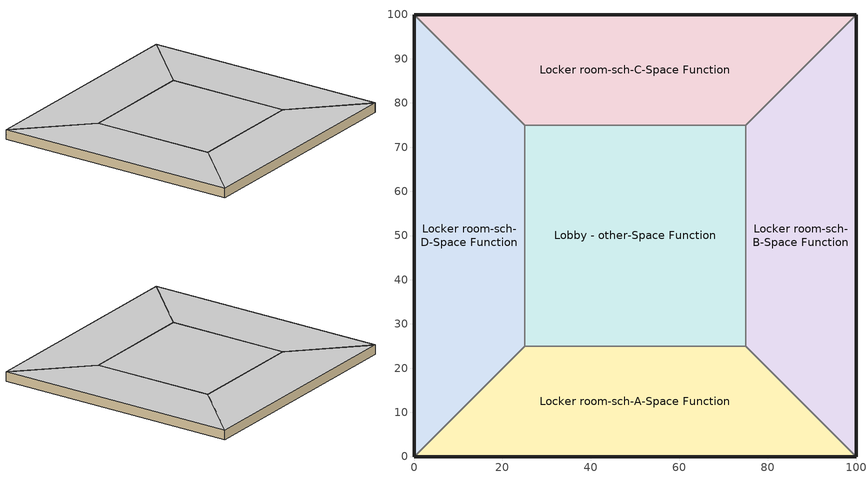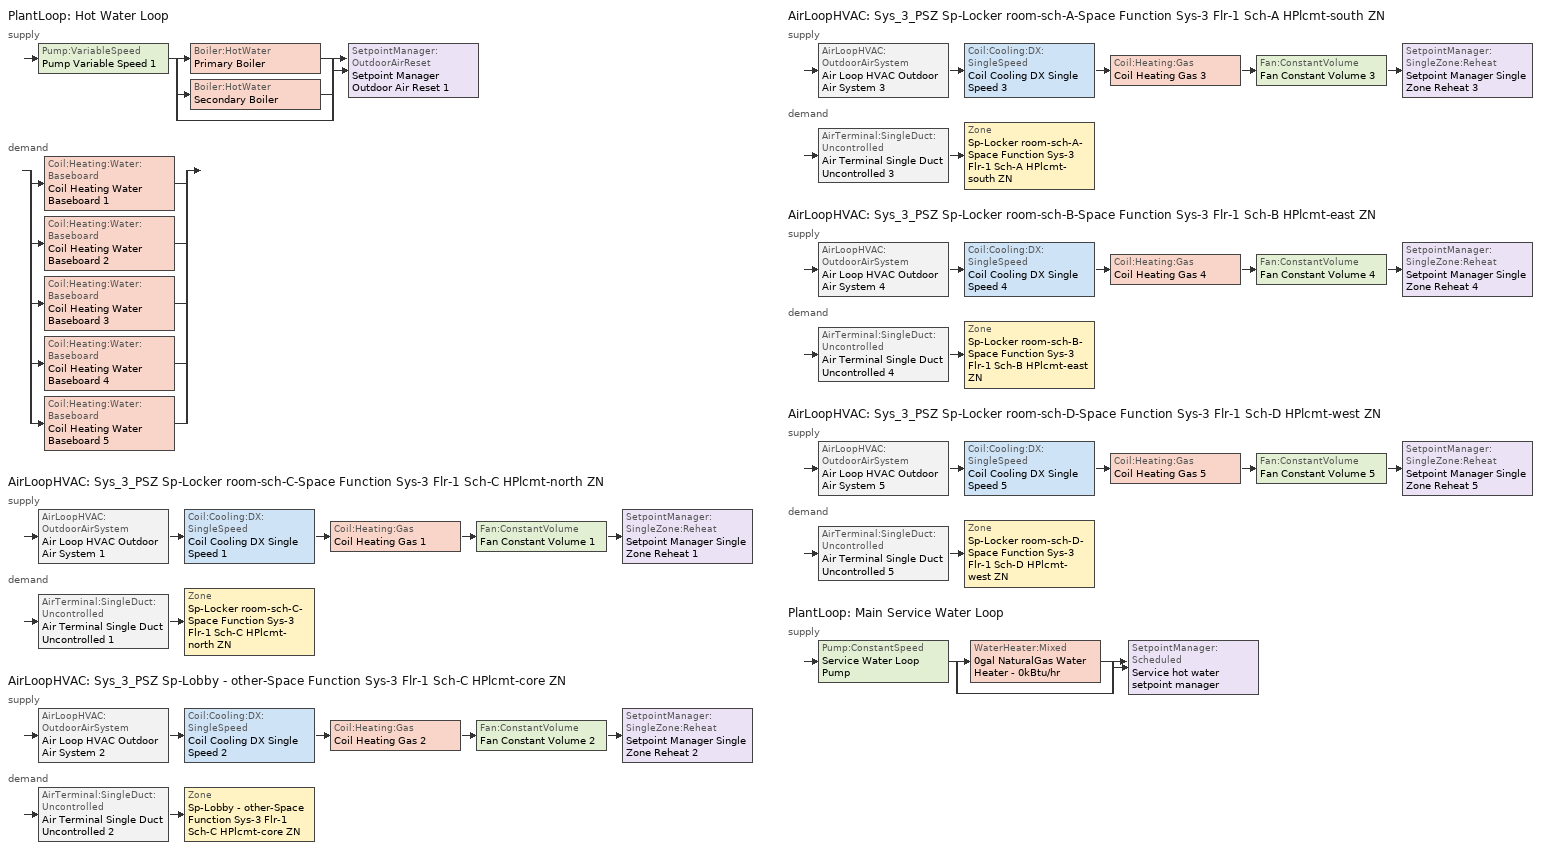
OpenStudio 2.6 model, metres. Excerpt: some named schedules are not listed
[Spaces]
Locker room-sch-D-Space Function
 floor ground: 0,0 0,100 25,75 25,25 z0
 wall ground: 0,100 0,0 z0:3.8
 wall to Locker room-sch-C-Space Function: 25,75 0,100 z0:3.8
 wall to Lobby - other-Space Function: 25,25 25,75 z0:3.8
 wall to Locker room-sch-A-Space Function: 0,0 25,25 z0:3.8
 ceiling ground: 25,25 25,75 0,100 0,0 z3.8
Locker room-sch-C-Space Function
 floor ground: 0,100 100,100 75,75 25,75 z0
 wall ground: 100,100 0,100 z0:3.8
 wall to Locker room-sch-B-Space Function: 75,75 100,100 z0:3.8
 wall to Lobby - other-Space Function: 25,75 75,75 z0:3.8
 ceiling ground: 25,75 75,75 100,100 0,100 z3.8
Locker room-sch-B-Space Function
 floor ground: 100,100 100,0 75,25 75,75 z0
 wall ground: 100,0 100,100 z0:3.8
 wall to Locker room-sch-A-Space Function: 75,25 100,0 z0:3.8
 wall to Lobby - other-Space Function: 75,75 75,25 z0:3.8
 ceiling ground: 75,75 75,25 100,0 100,100 z3.8
Locker room-sch-A-Space Function
 floor ground: 100,0 0,0 25,25 75,25 z0
 wall ground: 0,0 100,0 z0:3.8
 wall to Lobby - other-Space Function: 75,25 25,25 z0:3.8
 ceiling ground: 75,25 25,25 0,0 100,0 z3.8
Lobby - other-Space Function
 floor ground: 25,25 25,75 75,75 75,25 z0
 ceiling ground: 75,25 75,75 25,75 25,25 z3.8
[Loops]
PlantLoop 'Hot Water Loop'
 supply: Pump:VariableSpeed 'Pump Variable Speed 1' > split
  | Boiler:HotWater 'Primary Boiler'
  | Boiler:HotWater 'Secondary Boiler'
  | bypass
  join > SetpointManager:OutdoorAirReset 'Setpoint Manager Outdoor Air Reset 1'
 demand: split
  | Coil:Heating:Water:Baseboard 'Coil Heating Water Baseboard 1'
  | Coil:Heating:Water:Baseboard 'Coil Heating Water Baseboard 2'
  | Coil:Heating:Water:Baseboard 'Coil Heating Water Baseboard 3'
  | Coil:Heating:Water:Baseboard 'Coil Heating Water Baseboard 4'
  | Coil:Heating:Water:Baseboard 'Coil Heating Water Baseboard 5'
AirLoopHVAC 'Sys_3_PSZ Sp-Locker room-sch-C-Space Function Sys-3 Flr-1 Sch-C HPlcmt-north ZN'
 supply: AirLoopHVAC:OutdoorAirSystem 'Air Loop HVAC Outdoor Air System 1' > Coil:Cooling:DX:SingleSpeed 'Coil Cooling DX Single Speed 1' > Coil:Heating:Gas 'Coil Heating Gas 1' > Fan:ConstantVolume 'Fan Constant Volume 1' > SetpointManager:SingleZone:Reheat 'Setpoint Manager Single Zone Reheat 1'
 demand: AirTerminal:SingleDuct:Uncontrolled 'Air Terminal Single Duct Uncontrolled 1' > Zone 'Sp-Locker room-sch-C-Space Function Sys-3 Flr-1 Sch-C HPlcmt-north ZN'
AirLoopHVAC 'Sys_3_PSZ Sp-Lobby - other-Space Function Sys-3 Flr-1 Sch-C HPlcmt-core ZN'
 supply: AirLoopHVAC:OutdoorAirSystem 'Air Loop HVAC Outdoor Air System 2' > Coil:Cooling:DX:SingleSpeed 'Coil Cooling DX Single Speed 2' > Coil:Heating:Gas 'Coil Heating Gas 2' > Fan:ConstantVolume 'Fan Constant Volume 2' > SetpointManager:SingleZone:Reheat 'Setpoint Manager Single Zone Reheat 2'
 demand: AirTerminal:SingleDuct:Uncontrolled 'Air Terminal Single Duct Uncontrolled 2' > Zone 'Sp-Lobby - other-Space Function Sys-3 Flr-1 Sch-C HPlcmt-core ZN'
AirLoopHVAC 'Sys_3_PSZ Sp-Locker room-sch-A-Space Function Sys-3 Flr-1 Sch-A HPlcmt-south ZN'
 supply: AirLoopHVAC:OutdoorAirSystem 'Air Loop HVAC Outdoor Air System 3' > Coil:Cooling:DX:SingleSpeed 'Coil Cooling DX Single Speed 3' > Coil:Heating:Gas 'Coil Heating Gas 3' > Fan:ConstantVolume 'Fan Constant Volume 3' > SetpointManager:SingleZone:Reheat 'Setpoint Manager Single Zone Reheat 3'
 demand: AirTerminal:SingleDuct:Uncontrolled 'Air Terminal Single Duct Uncontrolled 3' > Zone 'Sp-Locker room-sch-A-Space Function Sys-3 Flr-1 Sch-A HPlcmt-south ZN'
AirLoopHVAC 'Sys_3_PSZ Sp-Locker room-sch-B-Space Function Sys-3 Flr-1 Sch-B HPlcmt-east ZN'
 supply: AirLoopHVAC:OutdoorAirSystem 'Air Loop HVAC Outdoor Air System 4' > Coil:Cooling:DX:SingleSpeed 'Coil Cooling DX Single Speed 4' > Coil:Heating:Gas 'Coil Heating Gas 4' > Fan:ConstantVolume 'Fan Constant Volume 4' > SetpointManager:SingleZone:Reheat 'Setpoint Manager Single Zone Reheat 4'
 demand: AirTerminal:SingleDuct:Uncontrolled 'Air Terminal Single Duct Uncontrolled 4' > Zone 'Sp-Locker room-sch-B-Space Function Sys-3 Flr-1 Sch-B HPlcmt-east ZN'
AirLoopHVAC 'Sys_3_PSZ Sp-Locker room-sch-D-Space Function Sys-3 Flr-1 Sch-D HPlcmt-west ZN'
 supply: AirLoopHVAC:OutdoorAirSystem 'Air Loop HVAC Outdoor Air System 5' > Coil:Cooling:DX:SingleSpeed 'Coil Cooling DX Single Speed 5' > Coil:Heating:Gas 'Coil Heating Gas 5' > Fan:ConstantVolume 'Fan Constant Volume 5' > SetpointManager:SingleZone:Reheat 'Setpoint Manager Single Zone Reheat 5'
 demand: AirTerminal:SingleDuct:Uncontrolled 'Air Terminal Single Duct Uncontrolled 5' > Zone 'Sp-Locker room-sch-D-Space Function Sys-3 Flr-1 Sch-D HPlcmt-west ZN'
PlantLoop 'Main Service Water Loop'
 supply: Pump:ConstantSpeed 'Service Water Loop Pump' > split
  | WaterHeater:Mixed '0gal NaturalGas Water Heater - 0kBtu/hr'
  | bypass
  join > SetpointManager:Scheduled 'Service hot water setpoint manager'
[Building]
Building 1: Default Construction Set=BTAP-Mass at hdd = 6250.0; Standards Number of Stories=1; Standards Number of Above Ground Stories=1; Standards Building Type=NECB2015_unknown
[Site]
Fort McMurray AP_AB_CAN: Latitude {deg}=56.653; Longitude {deg}=-111.223; Time Zone {hr}=-7; Elevation {m}=369.1
[Site:WaterMainsTemperature]
Calculation Method=Correlation; Annual Average Outdoor Air Temperature {C}=1.875; Maximum Difference In Monthly Average Outdoor Air Temperatures {deltaC}=34.4
[SizingPeriod:DesignDay] Barometric Pressure {Pa}=96969; Sky Clearness=0; Rain Indicator=0; Snow Indicator=0; Day of Month=21; Daylight Saving Time Indicator=0; Humidity Indicating Type=Wetbulb; Dry-Bulb Temperature Range Modifier Type=DefaultMultipliers
Name | Maximum Dry-Bulb Temperature {C} | Daily Dry-Bulb Temperature Range {deltaC} | Humidity Indicating Conditions at Maximum Dry-Bulb | Wind Speed {m/s} | Wind Direction {deg} | Month | Day Type | Solar Model Indicator | ASHRAE Taub | ASHRAE Taud
Fort McMurray AP Ann Clg .4% Condns DB=>MWB | 28.9 | 12.4 | 17.8 | 3.7 | 250 | 7 | SummerDesignDay | ASHRAETau | 0.377 | 2.403
Fort McMurray AP Ann Htg 99.6% Condns DB | -36.2 | 0 | -36.2 | 1 | 90 | 1 | WinterDesignDay | ASHRAEClearSky
[Site:GroundTemperature:BuildingSurface]
19.527, 19.502, 19.536, 19.598, 20.002, 21.64, 22.225, 22.375, 21.449, 20.121, 19.802, 19.633
[Material:NoMass] Roughness=Smooth; Thermal Absorptance=0.9; Solar Absorptance=0.7
Name | Thermal Resistance {m2-K/W} | Visible Absorptance
Typical Carpet Pad; Typical Carpet Pad 1 | 0.21648 | 0.8
Typical Insulation 1 | 5.91238 | 0.7
Typical Insulation 2 | 4.49096 | 0.7
Typical Insulation 3 | 6.17282 | 0.7
Typical Carpet Pad 2 | 1.25503 | 0.8
Typical Carpet Pad 3; Typical Carpet Pad 4 | 3.45515 | 0.8
Typical Insulation 4 | 0.454528 | 0.7
Typical Insulation 5 | 0.454545 | 0.7
[Material]
Name | Roughness | Thickness {m} | Conductivity {W/m-K} | Density {kg/m3} | Specific Heat {J/kg-K} | Thermal Absorptance | Solar Absorptance | Visible Absorptance
G05 25mm wood | MediumSmooth | 0.0254 | 0.15 | 608 | 1630 | 0.9 | 0.5 | 0.5
100mm Normalweight concrete floor 1 | MediumSmooth | 0.1016 | 2.31 | 2322 | 832
G01 13mm gypsum board 1 | Smooth | 0.0127 | 0.16 | 800 | 1090 | 0.9 | 0.7 | 0.5
4 in. Normalweight Concrete Floor 1 | MediumRough | 0.1016 | 2.31 | 2322 | 832 | 0.9 | 0.7 | 0.7
1IN Stucco 1 | Smooth | 0.0253 | 0.6918 | 1858 | 837 | 0.9 | 0.7 | 0.92
8IN CONCRETE HW RefBldg 1 | Rough | 0.2032 | 1.311 | 2240 | 836.8 | 0.9 | 0.7 | 0.7
1/2IN Gypsum 1 | Smooth | 0.0127 | 0.16 | 784.9 | 830 | 0.9 | 0.4 | 0.4
Metal Roof Surface 1; F08 Metal surface 1 | Smooth | 0.0008 | 45.28 | 7824 | 500 | 0.9 | 0.7 | 0.7
6 in. Normalweight Concrete Floor 1; 6 in. Normalweight Concrete Floor 2; 6 in. Normalweight Concrete Floor 3 | MediumRough | 0.1524 | 2.31 | 2322 | 832 | 0.9 | 0.7 | 0.7
[Construction]
BTAP-Int-Partition; BTAP-Int-Door: G05 25mm wood
BTAP-Int-Floor: 100mm Normalweight concrete floor 1, Typical Carpet Pad
BTAP-Int-Wall: G01 13mm gypsum board 1, G01 13mm gypsum board 1
BTAP-Int-Ceiling: Typical Carpet Pad, 100mm Normalweight concrete floor 1
BTAP-Int-Window: SimpleGlazing
BTAP-Ext-Floor-Mass:U-0.162: Typical Insulation 1, 4 in. Normalweight Concrete Floor 1, Typical Carpet Pad 1
BTAP-Ext-Wall-Mass:U-0.21: 1IN Stucco 1, 8IN CONCRETE HW RefBldg 1, Typical Insulation 2, 1/2IN Gypsum 1
BTAP-Ext-Roof-Metal:U-0.162: Metal Roof Surface 1, Typical Insulation 3
BTAP-Grnd-Floor-Mass:U-0.757: 6 in. Normalweight Concrete Floor 1, Typical Carpet Pad 2
BTAP-Grnd-Wall-Mass:U-0.284: 6 in. Normalweight Concrete Floor 2, Typical Carpet Pad 3
BTAP-Grnd-Roof-Mass:U-0.284: 6 in. Normalweight Concrete Floor 3, Typical Carpet Pad 4
BTAP-Ext-FixedWindow:U=0.220 SHGC=0.600; BTAP-Ext-GlassDoors:U=0.220 SHGC=0.600; BTAP-Ext-Skylights:U=0.220 SHGC=0.600; BTAP-Ext-DaylightDomes:U=0.220 SHGC=0.600; BTAP-Ext-DaylightDiffuser:U=0.220 SHGC=0.600: SimpleGlazing:U=0.220 SHGC=0.600
BTAP-Ext-Door:U-2.2: F08 Metal surface 1, Typical Insulation 4
BTAP-Ext-OverHeadDoor:U-2.2: Typical Insulation 5
[DefaultConstructionSet]
BTAP-Mass at hdd = 6250.0: Default Exterior Surface Constructions=BTAP-Mass at hdd = 6250.0; Default Interior Surface Constructions=Default Surface Constructions 2; Default Ground Contact Surface Constructions=BTAP-Mass at hdd = 6250.0 1; Default Exterior SubSurface Constructions=BTAP-Mass at hdd = 6250.0; Default Interior SubSurface Constructions=Default Sub Surface Constructions 2; Interior Partition Construction=BTAP-Int-Partition
[DefaultSurfaceConstructions]
Name | Floor Construction | Wall Construction | Roof Ceiling Construction
Default Surface Constructions 2 | BTAP-Int-Floor | BTAP-Int-Wall | BTAP-Int-Ceiling
BTAP-Mass at hdd = 6250.0 | BTAP-Ext-Floor-Mass:U-0.162 | BTAP-Ext-Wall-Mass:U-0.21 | BTAP-Ext-Roof-Metal:U-0.162
BTAP-Mass at hdd = 6250.0 1 | BTAP-Grnd-Floor-Mass:U-0.757 | BTAP-Grnd-Wall-Mass:U-0.284 | BTAP-Grnd-Roof-Mass:U-0.284
[DefaultSubSurfaceConstructions]
Name | Fixed Window Construction | Operable Window Construction | Door Construction | Glass Door Construction | Overhead Door Construction | Skylight Construction | Tubular Daylight Dome Construction | Tubular Daylight Diffuser Construction
Default Sub Surface Constructions 2 | BTAP-Int-Window | BTAP-Int-Window | BTAP-Int-Door
BTAP-Mass at hdd = 6250.0 | BTAP-Ext-FixedWindow:U=0.220 SHGC=0.600 | BTAP-Ext-FixedWindow:U=0.220 SHGC=0.600 | BTAP-Ext-Door:U-2.2 | BTAP-Ext-GlassDoors:U=0.220 SHGC=0.600 | BTAP-Ext-OverHeadDoor:U-2.2 | BTAP-Ext-Skylights:U=0.220 SHGC=0.600 | BTAP-Ext-DaylightDomes:U=0.220 SHGC=0.600 | BTAP-Ext-DaylightDiffuser:U=0.220 SHGC=0.600
[WindowMaterial:SimpleGlazingSystem] U-Factor {W/m2-K}=2.2; Solar Heat Gain Coefficient=0.6; Visible Transmittance=0.21
SimpleGlazing; SimpleGlazing:U=0.220 SHGC=0.600
[BuildingStory]
Story 1: Nominal Z Coordinate {m}=0; Nominal Floor to Floor Height {m}=3.8
[Space] Building Story=Story 1
Name | Space Type | Thermal Zone
Locker room-sch-D-Space Function | Space Function Locker room-sch-D | Sp-Locker room-sch-D-Space Function Sys-3 Flr-1 Sch-D HPlcmt-west ZN
Locker room-sch-C-Space Function | Space Function Locker room-sch-C | Sp-Locker room-sch-C-Space Function Sys-3 Flr-1 Sch-C HPlcmt-north ZN
Locker room-sch-B-Space Function | Space Function Locker room-sch-B | Sp-Locker room-sch-B-Space Function Sys-3 Flr-1 Sch-B HPlcmt-east ZN
Locker room-sch-A-Space Function | Space Function Locker room-sch-A | Sp-Locker room-sch-A-Space Function Sys-3 Flr-1 Sch-A HPlcmt-south ZN
Lobby - other-Space Function | Space Function Lobby - other | Sp-Lobby - other-Space Function Sys-3 Flr-1 Sch-C HPlcmt-core ZN
[SpaceType] Standards Building Type=Space Function
Name | Default Schedule Set | Design Specification Outdoor Air Object | Standards Space Type
Space Function Lobby - other | Space Function Lobby - other Schedule Set | Space Function Lobby - other Ventilation | Lobby - other
Space Function Locker room-sch-A | Space Function Locker room-sch-A Schedule Set | Space Function Locker room-sch-A Ventilation | Locker room-sch-A
Space Function Locker room-sch-B | Space Function Locker room-sch-B Schedule Set | Space Function Locker room-sch-B Ventilation | Locker room-sch-B
Space Function Locker room-sch-C | Space Function Locker room-sch-C Schedule Set | Space Function Locker room-sch-C Ventilation | Locker room-sch-C
Space Function Locker room-sch-D | Space Function Locker room-sch-D Schedule Set | Space Function Locker room-sch-D Ventilation | Locker room-sch-D
[People:Definition] Number of People Calculation Method=People/Area; People per Space Floor Area {person/m2}=0.100036; Fraction Radiant=0.3
Space Function Lobby - other People Definition; Space Function Locker room-sch-A People Definition; Space Function Locker room-sch-B People Definition; Space Function Locker room-sch-C People Definition; Space Function Locker room-sch-D People Definition
[People] Work Efficiency Schedule=Work Efficiency Schedule; Clothing Insulation Schedule=Clothing Schedule; Air Velocity Schedule=Air Velocity Schedule; Multiplier=1
Name | People Definition | Space or SpaceType
Space Function Lobby - other People | Space Function Lobby - other People Definition | Space Function Lobby - other
Space Function Locker room-sch-A People | Space Function Locker room-sch-A People Definition | Space Function Locker room-sch-A
Space Function Locker room-sch-B People | Space Function Locker room-sch-B People Definition | Space Function Locker room-sch-B
Space Function Locker room-sch-C People | Space Function Locker room-sch-C People Definition | Space Function Locker room-sch-C
Space Function Locker room-sch-D People | Space Function Locker room-sch-D People Definition | Space Function Locker room-sch-D
[Lights:Definition] Design Level Calculation Method=Watts/Area; Fraction Radiant=0.5; Fraction Visible=0.2
Name | Watts per Space Floor Area {W/m2}
Space Function Lobby - other Lights Definition | 9.70353
Space Function Locker room-sch-A Lights Definition; Space Function Locker room-sch-B Lights Definition; Space Function Locker room-sch-C Lights Definition; Space Function Locker room-sch-D Lights Definition | 8.10294
[Lights] Fraction Replaceable=1
Name | Lights Definition | Space or SpaceType
Space Function Lobby - other Lights | Space Function Lobby - other Lights Definition | Space Function Lobby - other
Space Function Locker room-sch-A Lights | Space Function Locker room-sch-A Lights Definition | Space Function Locker room-sch-A
Space Function Locker room-sch-B Lights | Space Function Locker room-sch-B Lights Definition | Space Function Locker room-sch-B
Space Function Locker room-sch-C Lights | Space Function Locker room-sch-C Lights Definition | Space Function Locker room-sch-C
Space Function Locker room-sch-D Lights | Space Function Locker room-sch-D Lights Definition | Space Function Locker room-sch-D
[ElectricEquipment:Definition] Design Level Calculation Method=Watts/Area; Fraction Radiant=0.5
Name | Watts per Space Floor Area {W/m2}
Space Function Lobby - other Elec Equip Definition | 1.00036
Space Function Locker room-sch-A Elec Equip Definition; Space Function Locker room-sch-B Elec Equip Definition; Space Function Locker room-sch-C Elec Equip Definition; Space Function Locker room-sch-D Elec Equip Definition | 2.50091
[ElectricEquipment]
Name | Electric Equipment Definition | Space or SpaceType
Space Function Lobby - other Elec Equip | Space Function Lobby - other Elec Equip Definition | Space Function Lobby - other
Space Function Locker room-sch-A Elec Equip | Space Function Locker room-sch-A Elec Equip Definition | Space Function Locker room-sch-A
Space Function Locker room-sch-B Elec Equip | Space Function Locker room-sch-B Elec Equip Definition | Space Function Locker room-sch-B
Space Function Locker room-sch-C Elec Equip | Space Function Locker room-sch-C Elec Equip Definition | Space Function Locker room-sch-C
Space Function Locker room-sch-D Elec Equip | Space Function Locker room-sch-D Elec Equip Definition | Space Function Locker room-sch-D
[DesignSpecification:OutdoorAir] Outdoor Air Method=Sum
Name | Outdoor Air Flow per Floor Area {m3/s-m2}
Space Function Lobby - other Ventilation | 0.0041148
Space Function Locker room-sch-A Ventilation; Space Function Locker room-sch-B Ventilation; Space Function Locker room-sch-C Ventilation; Space Function Locker room-sch-D Ventilation | 0.00127
[DefaultScheduleSet] People Activity Level Schedule=NECB-Activity; Infiltration Schedule=Always On
Name | Number of People Schedule | Lighting Schedule | Electric Equipment Schedule
Space Function Lobby - other Schedule Set | NECB-C-Occupancy | NECB-C-Occupancy-NECB-C-Lighting-0.0-0.0-0.67-Light Ruleset | NECB-C-Electric-Equipment
Space Function Locker room-sch-A Schedule Set | NECB-A-Occupancy | NECB-A-Lighting | NECB-A-Electric-Equipment
Space Function Locker room-sch-B Schedule Set | NECB-B-Occupancy | NECB-B-Lighting | NECB-B-Electric-Equipment
Space Function Locker room-sch-C Schedule Set | NECB-C-Occupancy | NECB-C-Lighting | NECB-C-Electric-Equipment
Space Function Locker room-sch-D Schedule Set | NECB-D-Occupancy | NECB-D-Lighting | NECB-D-Electric-Equipment
[ThermostatSetpoint:DualSetpoint]
Name | Heating Setpoint Temperature Schedule | Cooling Setpoint Temperature Schedule
Space Function Locker room-sch-C Thermostat 2; Space Function Lobby - other Thermostat 2 | NECB-C-Thermostat Setpoint-Heating | NECB-C-Thermostat Setpoint-Cooling
Space Function Locker room-sch-A Thermostat 2 | NECB-A-Thermostat Setpoint-Heating | NECB-A-Thermostat Setpoint-Cooling
Space Function Locker room-sch-B Thermostat 2 | NECB-B-Thermostat Setpoint-Heating | NECB-B-Thermostat Setpoint-Cooling
Space Function Locker room-sch-D Thermostat 2 | NECB-D-Thermostat Setpoint-Heating | NECB-D-Thermostat Setpoint-Cooling
[ThermalZone] Use Ideal Air Loads=No
Name | Thermostat
Sp-Locker room-sch-C-Space Function Sys-3 Flr-1 Sch-C HPlcmt-north ZN | Space Function Locker room-sch-C Thermostat 2
Sp-Lobby - other-Space Function Sys-3 Flr-1 Sch-C HPlcmt-core ZN | Space Function Lobby - other Thermostat 2
Sp-Locker room-sch-A-Space Function Sys-3 Flr-1 Sch-A HPlcmt-south ZN | Space Function Locker room-sch-A Thermostat 2
Sp-Locker room-sch-B-Space Function Sys-3 Flr-1 Sch-B HPlcmt-east ZN | Space Function Locker room-sch-B Thermostat 2
Sp-Locker room-sch-D-Space Function Sys-3 Flr-1 Sch-D HPlcmt-west ZN | Space Function Locker room-sch-D Thermostat 2
[Sizing:Zone] Zone Cooling Design Supply Air Temperature Input Method=SupplyAirTemperature; Zone Cooling Design Supply Air Temperature {C}=13; Zone Cooling Design Supply Air Temperature Difference {deltaC}=11.11; Zone Heating Design Supply Air Temperature Input Method=SupplyAirTemperature; Zone Heating Design Supply Air Temperature {C}=43; Zone Heating Design Supply Air Temperature Difference {deltaC}=11.11; Zone Cooling Design Supply Air Humidity Ratio {kg-H2O/kg-air}=0.0085; Zone Heating Design Supply Air Humidity Ratio {kg-H2O/kg-air}=0.008; Zone Heating Sizing Factor=1.3; Zone Cooling Sizing Factor=1.1; Cooling Design Air Flow Method=DesignDay; Heating Design Air Flow Method=DesignDay; Account for Dedicated Outdoor Air System=No; Dedicated Outdoor Air System Control Strategy=NeutralSupplyAir; Dedicated Outdoor Air Low Setpoint Temperature for Design {C}=autosize; Dedicated Outdoor Air High Setpoint Temperature for Design {C}=autosize
Sp-Locker room-sch-C-Space Function Sys-3 Flr-1 Sch-C HPlcmt-north ZN; Sp-Lobby - other-Space Function Sys-3 Flr-1 Sch-C HPlcmt-core ZN; Sp-Locker room-sch-A-Space Function Sys-3 Flr-1 Sch-A HPlcmt-south ZN; Sp-Locker room-sch-B-Space Function Sys-3 Flr-1 Sch-B HPlcmt-east ZN; Sp-Locker room-sch-D-Space Function Sys-3 Flr-1 Sch-D HPlcmt-west ZN
[Zone equipment]
Sp-Locker room-sch-C-Space Function Sys-3 Flr-1 Sch-C HPlcmt-north ZN: Air Terminal Single Duct Uncontrolled 1, Zone HVAC Baseboard Convective Water 1
Sp-Lobby - other-Space Function Sys-3 Flr-1 Sch-C HPlcmt-core ZN: Air Terminal Single Duct Uncontrolled 2, Zone HVAC Baseboard Convective Water 2
Sp-Locker room-sch-A-Space Function Sys-3 Flr-1 Sch-A HPlcmt-south ZN: Air Terminal Single Duct Uncontrolled 3, Zone HVAC Baseboard Convective Water 3
Sp-Locker room-sch-B-Space Function Sys-3 Flr-1 Sch-B HPlcmt-east ZN: Air Terminal Single Duct Uncontrolled 4, Zone HVAC Baseboard Convective Water 4
Sp-Locker room-sch-D-Space Function Sys-3 Flr-1 Sch-D HPlcmt-west ZN: Air Terminal Single Duct Uncontrolled 5, Zone HVAC Baseboard Convective Water 5
[PlantLoop] Glycol Concentration=0; Plant Loop Volume {m3}=Autocalculate; Load Distribution Scheme=Optimal
Name | Fluid Type | Maximum Loop Temperature {C} | Minimum Loop Temperature {C}
Hot Water Loop | Water
Main Service Water Loop |  | 60 | 10
[Sizing:Plant] Loop Type=Heating; Sizing Option=NonCoincident; Zone Timesteps in Averaging Window=1; Coincident Sizing Factor Mode=None
Name | Design Loop Exit Temperature {C} | Loop Design Temperature Difference {deltaC}
Hot Water Loop | 82 | 16
Main Service Water Loop | 60 | 5
[Pump:VariableSpeed]
Pump Variable Speed 1: Pump Control Type=Intermittent; Skin Loss Radiative Fraction=0.5; Design Power Sizing Method=PowerPerFlowPerPressure; Design Electric Power per Unit Flow Rate {W/(m3/s)}=348701.1; Design Shaft Power per Unit Flow Rate per Unit Head {W-s/m3-Pa}=1.28205; Design Minimum Flow Rate Fraction=0
[Boiler:HotWater] Fuel Type=NaturalGas; Water Outlet Upper Temperature Limit {C}=99; Boiler Flow Mode=ConstantFlow; Parasitic Electric Load {W}=0; Sizing Factor=1
Primary Boiler; Secondary Boiler
[SetpointManager:OutdoorAirReset]
Setpoint Manager Outdoor Air Reset 1: Control Variable=Temperature; Setpoint at Outdoor Low Temperature {C}=82; Outdoor Low Temperature {C}=-16; Setpoint at Outdoor High Temperature {C}=60; Outdoor High Temperature {C}=0
[AirLoopHVAC] Availability Schedule=Always On Discrete; Design Supply Air Flow Rate {m3/s}=AutoSize
Sys_3_PSZ Sp-Locker room-sch-C-Space Function Sys-3 Flr-1 Sch-C HPlcmt-north ZN; Sys_3_PSZ Sp-Lobby - other-Space Function Sys-3 Flr-1 Sch-C HPlcmt-core ZN; Sys_3_PSZ Sp-Locker room-sch-A-Space Function Sys-3 Flr-1 Sch-A HPlcmt-south ZN; Sys_3_PSZ Sp-Locker room-sch-B-Space Function Sys-3 Flr-1 Sch-B HPlcmt-east ZN; Sys_3_PSZ Sp-Locker room-sch-D-Space Function Sys-3 Flr-1 Sch-D HPlcmt-west ZN
[Sizing:System] Type of Load to Size On=Sensible; Design Outdoor Air Flow Rate {m3/s}=Autosize; Minimum System Air Flow Ratio=1; Preheat Design Temperature {C}=7; Preheat Design Humidity Ratio {kg-H2O/kg-Air}=0.008; Precool Design Temperature {C}=13; Precool Design Humidity Ratio {kg-H2O/kg-Air}=0.008; Central Cooling Design Supply Air Temperature {C}=13; Central Heating Design Supply Air Temperature {C}=43; Sizing Option=NonCoincident; 100% Outdoor Air in Cooling=No; 100% Outdoor Air in Heating=No; Central Cooling Design Supply Air Humidity Ratio {kg-H2O/kg-Air}=0.0085; Central Heating Design Supply Air Humidity Ratio {kg-H2O/kg-Air}=0.008; Cooling Design Air Flow Method=DesignDay; Cooling Design Air Flow Rate {m3/s}=0; Heating Design Air Flow Method=DesignDay; Heating Design Air Flow Rate {m3/s}=0; System Outdoor Air Method=ZoneSum; Zone Maximum Outdoor Air Fraction=1; Cooling Supply Air Flow Rate Per Floor Area {m3/s-m2}=0.00996765; Cooling Fraction of Autosized Cooling Supply Air Flow Rate=1; Cooling Supply Air Flow Rate Per Unit Cooling Capacity {m3/s-W}=3.94755e-05; Heating Supply Air Flow Rate Per Floor Area {m3/s-m2}=0.00996765; Heating Fraction of Autosized Heating Supply Air Flow Rate=1; Heating Fraction of Autosized Cooling Supply Air Flow Rate=1; Heating Supply Air Flow Rate Per Unit Heating Capacity {m3/s-W}=3.15882e-05; Cooling Design Capacity Method=CoolingDesignCapacity; Cooling Design Capacity {W}=autosize; Cooling Design Capacity Per Floor Area {W/m2}=234.7; Fraction of Autosized Cooling Design Capacity=1; Heating Design Capacity Method=HeatingDesignCapacity; Heating Design Capacity {W}=autosize; Heating Design Capacity Per Floor Area {W/m2}=157; Fraction of Autosized Heating Design Capacity=1; Central Cooling Capacity Control Method=OnOff
Sys_3_PSZ Sp-Locker room-sch-C-Space Function Sys-3 Flr-1 Sch-C HPlcmt-north ZN; Sys_3_PSZ Sp-Lobby - other-Space Function Sys-3 Flr-1 Sch-C HPlcmt-core ZN; Sys_3_PSZ Sp-Locker room-sch-A-Space Function Sys-3 Flr-1 Sch-A HPlcmt-south ZN; Sys_3_PSZ Sp-Locker room-sch-B-Space Function Sys-3 Flr-1 Sch-B HPlcmt-east ZN; Sys_3_PSZ Sp-Locker room-sch-D-Space Function Sys-3 Flr-1 Sch-D HPlcmt-west ZN
[Fan:ConstantVolume] Availability Schedule=Always On Discrete; Maximum Flow Rate {m3/s}=AutoSize
Fan Constant Volume 1; Fan Constant Volume 2; Fan Constant Volume 3; Fan Constant Volume 4; Fan Constant Volume 5
[Coil:Heating:Gas] Availability Schedule=Always On Discrete; Gas Burner Efficiency=0.8; Nominal Capacity {W}=AutoSize; Parasitic Electric Load {W}=0; Parasitic Gas Load {W}=0
Coil Heating Gas 1; Coil Heating Gas 2; Coil Heating Gas 3; Coil Heating Gas 4; Coil Heating Gas 5
[Coil:Cooling:DX:SingleSpeed] Availability Schedule=Always On Discrete; Rated Total Cooling Capacity {W}=autosize; Rated Sensible Heat Ratio=autosize; Rated COP {W/W}=3; Rated Air Flow Rate {m3/s}=autosize; Rated Evaporator Fan Power Per Volume Flow Rate {W/(m3/s)}=773.3; Condenser Type=AirCooled; Evaporative Condenser Effectiveness=0; Evaporative Condenser Air Flow Rate {m3/s}=Autosize; Evaporative Condenser Pump Rated Power Consumption {W}=Autosize; Crankcase Heater Capacity {W}=0; Maximum Outdoor Dry-Bulb Temperature for Crankcase Heater Operation {C}=0; Basin Heater Capacity {W/K}=0; Basin Heater Setpoint Temperature {C}=10
Name | Total Cooling Capacity Function of Temperature Curve | Total Cooling Capacity Function of Flow Fraction Curve | Energy Input Ratio Function of Temperature Curve | Energy Input Ratio Function of Flow Fraction Curve | Part Load Fraction Correlation Curve
Coil Cooling DX Single Speed 1 | Curve Biquadratic 1 | Curve Quadratic 1 | Curve Biquadratic 2 | Curve Quadratic 2 | Curve Quadratic 3
Coil Cooling DX Single Speed 2 | Curve Biquadratic 3 | Curve Quadratic 4 | Curve Biquadratic 4 | Curve Quadratic 5 | Curve Quadratic 6
Coil Cooling DX Single Speed 3 | Curve Biquadratic 5 | Curve Quadratic 7 | Curve Biquadratic 6 | Curve Quadratic 8 | Curve Quadratic 9
Coil Cooling DX Single Speed 4 | Curve Biquadratic 7 | Curve Quadratic 10 | Curve Biquadratic 8 | Curve Quadratic 11 | Curve Quadratic 12
Coil Cooling DX Single Speed 5 | Curve Biquadratic 9 | Curve Quadratic 13 | Curve Biquadratic 10 | Curve Quadratic 14 | Curve Quadratic 15
[Controller:OutdoorAir] Minimum Outdoor Air Flow Rate {m3/s}=autosize; Maximum Outdoor Air Flow Rate {m3/s}=Autosize; Economizer Control Type=NoEconomizer; Economizer Control Action Type=ModulateFlow; Economizer Maximum Limit Dry-Bulb Temperature {C}=28; Economizer Maximum Limit Enthalpy {J/kg}=64000; Economizer Minimum Limit Dry-Bulb Temperature {C}=-100; Lockout Type=NoLockout; Minimum Limit Type=FixedMinimum; High Humidity Control=No; Heat Recovery Bypass Control Type=BypassWhenWithinEconomizerLimits
Name | Controller Mechanical Ventilation
Controller Outdoor Air 1 | Controller Mechanical Ventilation 1
Controller Outdoor Air 2 | Controller Mechanical Ventilation 2
Controller Outdoor Air 3 | Controller Mechanical Ventilation 3
Controller Outdoor Air 4 | Controller Mechanical Ventilation 4
Controller Outdoor Air 5 | Controller Mechanical Ventilation 5
[Controller:MechanicalVentilation] Availability Schedule=Always On Discrete; System Outdoor Air Method=ZoneSum
Controller Mechanical Ventilation 1; Controller Mechanical Ventilation 2; Controller Mechanical Ventilation 3; Controller Mechanical Ventilation 4; Controller Mechanical Ventilation 5
[AirLoopHVAC:OutdoorAirSystem]
Name | Controller
Air Loop HVAC Outdoor Air System 1 | Controller Outdoor Air 1
Air Loop HVAC Outdoor Air System 2 | Controller Outdoor Air 2
Air Loop HVAC Outdoor Air System 3 | Controller Outdoor Air 3
Air Loop HVAC Outdoor Air System 4 | Controller Outdoor Air 4
Air Loop HVAC Outdoor Air System 5 | Controller Outdoor Air 5
[SetpointManager:SingleZone:Reheat] Minimum Supply Air Temperature {C}=13; Maximum Supply Air Temperature {C}=43
Name | Control Zone
Setpoint Manager Single Zone Reheat 1 | Sp-Locker room-sch-C-Space Function Sys-3 Flr-1 Sch-C HPlcmt-north ZN
Setpoint Manager Single Zone Reheat 2 | Sp-Lobby - other-Space Function Sys-3 Flr-1 Sch-C HPlcmt-core ZN
Setpoint Manager Single Zone Reheat 3 | Sp-Locker room-sch-A-Space Function Sys-3 Flr-1 Sch-A HPlcmt-south ZN
Setpoint Manager Single Zone Reheat 4 | Sp-Locker room-sch-B-Space Function Sys-3 Flr-1 Sch-B HPlcmt-east ZN
Setpoint Manager Single Zone Reheat 5 | Sp-Locker room-sch-D-Space Function Sys-3 Flr-1 Sch-D HPlcmt-west ZN
[AirTerminal:SingleDuct:Uncontrolled] Availability Schedule=Always On Discrete; Maximum Air Flow Rate {m3/s}=AutoSize
Air Terminal Single Duct Uncontrolled 1; Air Terminal Single Duct Uncontrolled 2; Air Terminal Single Duct Uncontrolled 3; Air Terminal Single Duct Uncontrolled 4; Air Terminal Single Duct Uncontrolled 5
[Coil:Heating:Water:Baseboard] Heating Design Capacity Method=HeatingDesignCapacity; Heating Design Capacity {W}=autosize; Heating Design Capacity Per Floor Area {W/m2}=0; Fraction of Autosized Heating Design Capacity=0.8
Coil Heating Water Baseboard 1; Coil Heating Water Baseboard 2; Coil Heating Water Baseboard 3; Coil Heating Water Baseboard 4; Coil Heating Water Baseboard 5
[ZoneHVAC:Baseboard:Convective:Water] Availability Schedule=Always On Discrete
Name | Heating Coil
Zone HVAC Baseboard Convective Water 1 | Coil Heating Water Baseboard 1
Zone HVAC Baseboard Convective Water 2 | Coil Heating Water Baseboard 2
Zone HVAC Baseboard Convective Water 3 | Coil Heating Water Baseboard 3
Zone HVAC Baseboard Convective Water 4 | Coil Heating Water Baseboard 4
Zone HVAC Baseboard Convective Water 5 | Coil Heating Water Baseboard 5
[SetpointManager:Scheduled]
Service hot water setpoint manager: Control Variable=Temperature; Schedule=Service Water Loop Temp - 140F
[Pump:ConstantSpeed]
Service Water Loop Pump: Rated Flow Rate {m3/s}=autosize; Rated Pump Head {Pa}=179532; Rated Power Consumption {W}=autosize; Motor Efficiency=0.9; Fraction of Motor Inefficiencies to Fluid Stream=0; Pump Control Type=Intermittent; Design Power Sizing Method=PowerPerFlowPerPressure; Design Electric Power per Unit Flow Rate {W/(m3/s)}=348701.1; Design Shaft Power per Unit Flow Rate per Unit Head {W-s/m3-Pa}=1.28205
[WaterHeater:Mixed]
0gal NaturalGas Water Heater - 0kBtu/hr: Tank Volume {m3}=0; Setpoint Temperature Schedule=Service Water Loop Temp - 140F; Deadband Temperature Difference {deltaC}=2; Maximum Temperature Limit {C}=82.2222; Heater Control Type=Cycle; Heater Maximum Capacity {W}=0; Heater Fuel Type=NaturalGas; Heater Thermal Efficiency=0.8; Off Cycle Parasitic Fuel Consumption Rate {W}=20; Off Cycle Parasitic Fuel Type=NaturalGas; Off Cycle Parasitic Heat Fraction to Tank=0.8; On Cycle Parasitic Fuel Type=NaturalGas; Ambient Temperature Indicator=Schedule; Ambient Temperature Schedule=Water Heater Ambient Temp Schedule - 70F; Off Cycle Loss Coefficient to Ambient Temperature {W/K}=6; On Cycle Loss Coefficient to Ambient Temperature {W/K}=6; Use Side Effectiveness=1; Source Side Effectiveness=1; Use Side Design Flow Rate {m3/s}=autosize; Source Side Design Flow Rate {m3/s}=autosize; Indirect Water Heating Recovery Time {hr}=1.5; Source Side Flow Control Mode=IndirectHeatPrimarySetpoint
[Schedule:Ruleset]
Clothing Schedule: Default Day Schedule=Clothing Schedule Default Winter Clothes
Air Velocity Schedule: Default Day Schedule=Air Velocity Schedule Default
Work Efficiency Schedule: Default Day Schedule=Work Efficiency Schedule Default
NECB-C-Occupancy: Default Day Schedule=NECB-C-Occupancy Default
NECB-Activity: Default Day Schedule=NECB-Activity Default; Summer Design Day Schedule=NECB-Activity Summer Design Day; Winter Design Day Schedule=NECB-Activity Winter Design Day
NECB-C-Occupancy-NECB-C-Lighting-0.0-0.0-0.67-Light Ruleset: Default Day Schedule=NECB-C-Occupancy-NECB-C-Lighting-0.0-0.0-0.67-Light Default
NECB-C-Electric-Equipment: Default Day Schedule=NECB-C-Electric-Equipment Default
Always On: Default Day Schedule=Always On Default
NECB-C-Thermostat Setpoint-Heating: Default Day Schedule=NECB-C-Thermostat Setpoint-Heating Default
NECB-C-Thermostat Setpoint-Cooling: Default Day Schedule=NECB-C-Thermostat Setpoint-Cooling Default
NECB-A-Occupancy: Default Day Schedule=NECB-A-Occupancy Default
NECB-A-Lighting: Default Day Schedule=NECB-A-Lighting Default
NECB-A-Electric-Equipment: Default Day Schedule=NECB-A-Electric-Equipment Default
NECB-A-Thermostat Setpoint-Heating: Default Day Schedule=NECB-A-Thermostat Setpoint-Heating Default
NECB-A-Thermostat Setpoint-Cooling: Default Day Schedule=NECB-A-Thermostat Setpoint-Cooling Default
NECB-B-Occupancy: Default Day Schedule=NECB-B-Occupancy Default
NECB-B-Lighting: Default Day Schedule=NECB-B-Lighting Default
NECB-B-Electric-Equipment: Default Day Schedule=NECB-B-Electric-Equipment Default
NECB-B-Thermostat Setpoint-Heating: Default Day Schedule=NECB-B-Thermostat Setpoint-Heating Default
NECB-B-Thermostat Setpoint-Cooling: Default Day Schedule=NECB-B-Thermostat Setpoint-Cooling Default
NECB-C-Lighting: Default Day Schedule=NECB-C-Lighting Default
NECB-D-Occupancy: Default Day Schedule=NECB-D-Occupancy Default
NECB-D-Lighting: Default Day Schedule=NECB-D-Lighting Default
NECB-D-Electric-Equipment: Default Day Schedule=NECB-D-Electric-Equipment Default
NECB-D-Thermostat Setpoint-Heating: Default Day Schedule=NECB-D-Thermostat Setpoint-Heating Default
NECB-D-Thermostat Setpoint-Cooling: Default Day Schedule=NECB-D-Thermostat Setpoint-Cooling Default
Service Water Loop Temp - 140F: Default Day Schedule=Service Water Loop Temp - 140F Default
Water Heater Ambient Temp Schedule - 70F: Default Day Schedule=Water Heater Ambient Temp Schedule - 70F Default
[Schedule:Day]
Clothing Schedule Default Winter Clothes; Always On Default: 24, 0, 1
Clothing Schedule Summer Clothes: 24, 0, 0.5
Air Velocity Schedule Default: 24, 0, 0.2
Work Efficiency Schedule Default; NECB-D-Occupancy Sat Day; NECB-D-Occupancy Sun|Hol Day: 24, 0, 0
NECB-C-Occupancy Default; NECB-C-Occupancy Default|Wkdy Day: 8, 0, 0, 9, 0, 0.1, 10, 0, 0.2, 12, 0, 0.5, 16, 0, 0.7, 17, 0, 0.8, 18, 0, 0.7, 19, 0, 0.5, 21, 0, 0.3, 24, 0, 0
NECB-C-Occupancy Sat Day: 8, 0, 0, 9, 0, 0.1, 10, 0, 0.2, 11, 0, 0.5, 12, 0, 0.6, 13, 0, 0.8, 16, 0, 0.9, 17, 0, 0.8, 18, 0, 0.7, 19, 0, 0.5, 21, 0, 0.2, 24, 0, 0
NECB-C-Occupancy Sun|Hol Day: 8, 0, 0, 9, 0, 0.1, 10, 0, 0.2, 11, 0, 0.5, 12, 0, 0.6, 13, 0, 0.8, 16, 0, 0.9, 17, 0, 0.8, 18, 0, 0.7, 19, 0, 0.5, 24, 0, 0
NECB-Activity Default; NECB-Activity Winter Design Day; NECB-Activity Summer Design Day: 24, 0, 130
NECB-C-Occupancy-NECB-C-Lighting-0.0-0.0-0.67-Light Default; NECB-C-Electric-Equipment Default; NECB-C-Electric-Equipment Default|Wkdy Day; NECB-C-Electric-Equipment Sat Day; NECB-C-Lighting Default; NECB-C-Lighting Default|Wkdy Day; NECB-C-Lighting Sat Day: 8, 0, 0.05, 9, 0, 0.5, 19, 0, 0.9, 20, 0, 0.6, 21, 0, 0.5, 24, 0, 0.05
NECB-C-Electric-Equipment Sun|Hol Day; NECB-C-Lighting Sun|Hol Day: 8, 0, 0.05, 9, 0, 0.5, 19, 0, 0.9, 24, 0, 0.05
NECB-C-Thermostat Setpoint-Heating Default; NECB-C-Thermostat Setpoint-Heating Default|Wkdy Day; NECB-C-Thermostat Setpoint-Heating Sat Day: 7, 0, 18, 8, 0, 20, 21, 0, 22, 24, 0, 18
NECB-C-Thermostat Setpoint-Heating Sun|Hol Day: 9, 0, 18, 10, 0, 20, 19, 0, 22, 24, 0, 18
NECB-C-Thermostat Setpoint-Cooling Default; NECB-C-Thermostat Setpoint-Cooling Default|Wkdy Day; NECB-C-Thermostat Setpoint-Cooling Sat Day: 7, 0, 35, 21, 0, 24, 24, 0, 35
NECB-C-Thermostat Setpoint-Cooling Sun|Hol Day: 7, 0, 35, 19, 0, 24, 24, 0, 35
NECB-A-Occupancy Default: 7, 0, 0, 8, 0, 0.1, 9, 0, 0.7, 12, 0, 0.9, 14, 0, 0.5, 17, 0, 0.9, 18, 0, 0.7, 19, 0, 0.3, 23, 0, 0.1, 24, 0, 0
NECB-A-Lighting Default: 7, 0, 0.05, 8, 0, 0.3, 9, 0, 0.8, 17, 0, 0.9, 18, 0, 0.8, 19, 0, 0.5, 21, 0, 0.3, 23, 0, 0.1, 24, 0, 0.05
NECB-A-Electric-Equipment Default: 7, 0, 0.2, 8, 0, 0.3, 9, 0, 0.8, 18, 0, 0.9, 19, 0, 0.5, 21, 0, 0.3, 24, 0, 0.2
NECB-A-Thermostat Setpoint-Heating Default; NECB-A-Thermostat Setpoint-Heating Default|Wkdy Day: 6, 0, 18, 7, 0, 20, 21, 0, 22, 24, 0, 18
NECB-A-Thermostat Setpoint-Heating Sat Day; NECB-A-Thermostat Setpoint-Heating Sun|Hol Day; NECB-D-Thermostat Setpoint-Heating Sat Day; NECB-D-Thermostat Setpoint-Heating Sun|Hol Day: 24, 0, 18
NECB-A-Thermostat Setpoint-Cooling Default; NECB-A-Thermostat Setpoint-Cooling Default|Wkdy Day: 6, 0, 35, 21, 0, 24, 24, 0, 35
NECB-A-Thermostat Setpoint-Cooling Sat Day; NECB-A-Thermostat Setpoint-Cooling Sun|Hol Day; NECB-D-Thermostat Setpoint-Cooling Sat Day; NECB-D-Thermostat Setpoint-Cooling Sun|Hol Day: 24, 0, 35
NECB-B-Occupancy Default; NECB-B-Occupancy Default|Wkdy Day: 1, 0, 0.3, 2, 0, 0.1, 9, 0, 0, 10, 0, 0.1, 11, 0, 0.2, 12, 0, 0.5, 13, 0, 0.9, 14, 0, 0.8, 15, 0, 0.5, 17, 0, 0.2, 18, 0, 0.3, 19, 0, 0.6, 22, 0, 0.9, 23, 0, 0.6, 24, 0, 0.4
NECB-B-Lighting Default; NECB-B-Electric-Equipment Default: 1, 0, 0.9, 2, 0, 0.5, 9, 0, 0.1, 10, 0, 0.5, 11, 0, 0.7, 24, 0, 0.9
NECB-B-Thermostat Setpoint-Heating Default; NECB-B-Thermostat Setpoint-Heating Default|Wkdy Day; NECB-B-Thermostat Setpoint-Heating Sat Day: 2, 0, 22, 8, 0, 18, 9, 0, 20, 24, 0, 22
NECB-B-Thermostat Setpoint-Heating Sun|Hol Day: 1, 0, 18, 2, 0, 22, 9, 0, 18, 10, 0, 20, 23, 0, 22, 24, 0, 18
NECB-B-Thermostat Setpoint-Cooling Default; NECB-B-Thermostat Setpoint-Cooling Default|Wkdy Day; NECB-B-Thermostat Setpoint-Cooling Sat Day: 1, 0, 24, 8, 0, 35, 24, 0, 24
NECB-B-Thermostat Setpoint-Cooling Sun|Hol Day: 9, 0, 35, 23, 0, 24, 24, 0, 35
NECB-D-Occupancy Default; NECB-D-Occupancy Default|Wkdy Day: 8, 0, 0, 9, 0, 0.1, 12, 0, 0.9, 16, 0, 0.8, 17, 0, 0.5, 18, 0, 0.2, 19, 0, 0.1, 22, 0, 0.3, 23, 0, 0.1, 24, 0, 0
NECB-D-Lighting Default; NECB-D-Lighting Default|Wkdy Day; NECB-D-Electric-Equipment Default; NECB-D-Electric-Equipment Default|Wkdy Day: 8, 0, 0.05, 9, 0, 0.3, 16, 0, 0.9, 17, 0, 0.7, 19, 0, 0.5, 22, 0, 0.7, 23, 0, 0.3, 24, 0, 0.05
NECB-D-Lighting Sat Day; NECB-D-Lighting Sun|Hol Day; NECB-D-Electric-Equipment Sat Day; NECB-D-Electric-Equipment Sun|Hol Day: 24, 0, 0.05
NECB-D-Thermostat Setpoint-Heating Default; NECB-D-Thermostat Setpoint-Heating Default|Wkdy Day: 7, 0, 18, 8, 0, 20, 23, 0, 22, 24, 0, 18
NECB-D-Thermostat Setpoint-Cooling Default; NECB-D-Thermostat Setpoint-Cooling Default|Wkdy Day: 7, 0, 35, 23, 0, 24, 24, 0, 35
Service Water Loop Temp - 140F Default: 24, 0, 60
Water Heater Ambient Temp Schedule - 70F Default: 24, 0, 21.1111
[Schedule:Rule] Date Specification Type=DateRange; Start Day=1
Name | Schedule Ruleset | Rule Order | Day Schedule | Start Month | End Month | End Day | Apply Monday | Apply Tuesday | Apply Wednesday | Apply Thursday | Apply Friday | Apply Saturday | Apply Sunday
Schedule Rule 1 | Clothing Schedule | 0 | Clothing Schedule Summer Clothes | 5 | 9 | 30
Schedule Rule 2 | NECB-C-Occupancy | 2 | NECB-C-Occupancy Default|Wkdy Day | 1 | 12 | 31 | Yes | Yes | Yes | Yes | Yes
Schedule Rule 3 | NECB-C-Occupancy | 1 | NECB-C-Occupancy Sat Day | 1 | 12 | 31 |  |  |  |  |  | Yes
Schedule Rule 4 | NECB-C-Occupancy | 0 | NECB-C-Occupancy Sun|Hol Day | 1 | 12 | 31 |  |  |  |  |  |  | Yes
Schedule Rule 5 | NECB-C-Occupancy-NECB-C-Lighting-0.0-0.0-0.67-Light Ruleset | 2 | NECB-C-Occupancy-NECB-C-Lighting-0.0-0.0-0.67-Default|Wkdy-Light Day | 1 | 12 | 31 | Yes | Yes | Yes | Yes | Yes
Schedule Rule 6 | NECB-C-Occupancy-NECB-C-Lighting-0.0-0.0-0.67-Light Ruleset | 1 | NECB-C-Occupancy-NECB-C-Lighting-0.0-0.0-0.67-Sat-Light Day | 1 | 12 | 31 |  |  |  |  |  | Yes
Schedule Rule 7 | NECB-C-Occupancy-NECB-C-Lighting-0.0-0.0-0.67-Light Ruleset | 0 | NECB-C-Occupancy-NECB-C-Lighting-0.0-0.0-0.67-Sun|Hol-Light Day | 1 | 12 | 31 |  |  |  |  |  |  | Yes
Schedule Rule 8 | NECB-C-Electric-Equipment | 2 | NECB-C-Electric-Equipment Default|Wkdy Day | 1 | 12 | 31 | Yes | Yes | Yes | Yes | Yes
Schedule Rule 9 | NECB-C-Electric-Equipment | 1 | NECB-C-Electric-Equipment Sat Day | 1 | 12 | 31 |  |  |  |  |  | Yes
Schedule Rule 10 | NECB-C-Electric-Equipment | 0 | NECB-C-Electric-Equipment Sun|Hol Day | 1 | 12 | 31 |  |  |  |  |  |  | Yes
Schedule Rule 11 | NECB-C-Thermostat Setpoint-Heating | 2 | NECB-C-Thermostat Setpoint-Heating Default|Wkdy Day | 1 | 12 | 31 | Yes | Yes | Yes | Yes | Yes
Schedule Rule 12 | NECB-C-Thermostat Setpoint-Heating | 1 | NECB-C-Thermostat Setpoint-Heating Sat Day | 1 | 12 | 31 |  |  |  |  |  | Yes
Schedule Rule 13 | NECB-C-Thermostat Setpoint-Heating | 0 | NECB-C-Thermostat Setpoint-Heating Sun|Hol Day | 1 | 12 | 31 |  |  |  |  |  |  | Yes
Schedule Rule 14 | NECB-C-Thermostat Setpoint-Cooling | 2 | NECB-C-Thermostat Setpoint-Cooling Default|Wkdy Day | 1 | 12 | 31 | Yes | Yes | Yes | Yes | Yes
Schedule Rule 15 | NECB-C-Thermostat Setpoint-Cooling | 1 | NECB-C-Thermostat Setpoint-Cooling Sat Day | 1 | 12 | 31 |  |  |  |  |  | Yes
Schedule Rule 16 | NECB-C-Thermostat Setpoint-Cooling | 0 | NECB-C-Thermostat Setpoint-Cooling Sun|Hol Day | 1 | 12 | 31 |  |  |  |  |  |  | Yes
Schedule Rule 17 | NECB-A-Occupancy | 2 | NECB-A-Occupancy Default|Wkdy Day | 1 | 12 | 31 | Yes | Yes | Yes | Yes | Yes
Schedule Rule 18 | NECB-A-Occupancy | 1 | NECB-A-Occupancy Sat Day | 1 | 12 | 31 |  |  |  |  |  | Yes
Schedule Rule 19 | NECB-A-Occupancy | 0 | NECB-A-Occupancy Sun|Hol Day | 1 | 12 | 31 |  |  |  |  |  |  | Yes
Schedule Rule 20 | NECB-A-Lighting | 2 | NECB-A-Lighting Default|Wkdy Day | 1 | 12 | 31 | Yes | Yes | Yes | Yes | Yes
Schedule Rule 21 | NECB-A-Lighting | 1 | NECB-A-Lighting Sat Day | 1 | 12 | 31 |  |  |  |  |  | Yes
Schedule Rule 22 | NECB-A-Lighting | 0 | NECB-A-Lighting Sun|Hol Day | 1 | 12 | 31 |  |  |  |  |  |  | Yes
Schedule Rule 23 | NECB-A-Electric-Equipment | 2 | NECB-A-Electric-Equipment Default|Wkdy Day | 1 | 12 | 31 | Yes | Yes | Yes | Yes | Yes
Schedule Rule 24 | NECB-A-Electric-Equipment | 1 | NECB-A-Electric-Equipment Sat Day | 1 | 12 | 31 |  |  |  |  |  | Yes
Schedule Rule 25 | NECB-A-Electric-Equipment | 0 | NECB-A-Electric-Equipment Sun|Hol Day | 1 | 12 | 31 |  |  |  |  |  |  | Yes
Schedule Rule 26 | NECB-A-Thermostat Setpoint-Heating | 2 | NECB-A-Thermostat Setpoint-Heating Default|Wkdy Day | 1 | 12 | 31 | Yes | Yes | Yes | Yes | Yes
Schedule Rule 27 | NECB-A-Thermostat Setpoint-Heating | 1 | NECB-A-Thermostat Setpoint-Heating Sat Day | 1 | 12 | 31 |  |  |  |  |  | Yes
Schedule Rule 28 | NECB-A-Thermostat Setpoint-Heating | 0 | NECB-A-Thermostat Setpoint-Heating Sun|Hol Day | 1 | 12 | 31 |  |  |  |  |  |  | Yes
Schedule Rule 29 | NECB-A-Thermostat Setpoint-Cooling | 2 | NECB-A-Thermostat Setpoint-Cooling Default|Wkdy Day | 1 | 12 | 31 | Yes | Yes | Yes | Yes | Yes
Schedule Rule 30 | NECB-A-Thermostat Setpoint-Cooling | 1 | NECB-A-Thermostat Setpoint-Cooling Sat Day | 1 | 12 | 31 |  |  |  |  |  | Yes
Schedule Rule 31 | NECB-A-Thermostat Setpoint-Cooling | 0 | NECB-A-Thermostat Setpoint-Cooling Sun|Hol Day | 1 | 12 | 31 |  |  |  |  |  |  | Yes
Schedule Rule 32 | NECB-B-Occupancy | 2 | NECB-B-Occupancy Default|Wkdy Day | 1 | 12 | 31 | Yes | Yes | Yes | Yes | Yes
Schedule Rule 33 | NECB-B-Occupancy | 1 | NECB-B-Occupancy Sat Day | 1 | 12 | 31 |  |  |  |  |  | Yes
Schedule Rule 34 | NECB-B-Occupancy | 0 | NECB-B-Occupancy Sun|Hol Day | 1 | 12 | 31 |  |  |  |  |  |  | Yes
Schedule Rule 35 | NECB-B-Lighting | 2 | NECB-B-Lighting Default|Wkdy Day | 1 | 12 | 31 | Yes | Yes | Yes | Yes | Yes
Schedule Rule 36 | NECB-B-Lighting | 1 | NECB-B-Lighting Sat Day | 1 | 12 | 31 |  |  |  |  |  | Yes
Schedule Rule 37 | NECB-B-Lighting | 0 | NECB-B-Lighting Sun|Hol Day | 1 | 12 | 31 |  |  |  |  |  |  | Yes
Schedule Rule 38 | NECB-B-Electric-Equipment | 2 | NECB-B-Electric-Equipment Default|Wkdy Day | 1 | 12 | 31 | Yes | Yes | Yes | Yes | Yes
Schedule Rule 39 | NECB-B-Electric-Equipment | 1 | NECB-B-Electric-Equipment Sat Day | 1 | 12 | 31 |  |  |  |  |  | Yes
Schedule Rule 40 | NECB-B-Electric-Equipment | 0 | NECB-B-Electric-Equipment Sun|Hol Day | 1 | 12 | 31 |  |  |  |  |  |  | Yes
Schedule Rule 41 | NECB-B-Thermostat Setpoint-Heating | 2 | NECB-B-Thermostat Setpoint-Heating Default|Wkdy Day | 1 | 12 | 31 | Yes | Yes | Yes | Yes | Yes
Schedule Rule 42 | NECB-B-Thermostat Setpoint-Heating | 1 | NECB-B-Thermostat Setpoint-Heating Sat Day | 1 | 12 | 31 |  |  |  |  |  | Yes
Schedule Rule 43 | NECB-B-Thermostat Setpoint-Heating | 0 | NECB-B-Thermostat Setpoint-Heating Sun|Hol Day | 1 | 12 | 31 |  |  |  |  |  |  | Yes
Schedule Rule 44 | NECB-B-Thermostat Setpoint-Cooling | 2 | NECB-B-Thermostat Setpoint-Cooling Default|Wkdy Day | 1 | 12 | 31 | Yes | Yes | Yes | Yes | Yes
Schedule Rule 45 | NECB-B-Thermostat Setpoint-Cooling | 1 | NECB-B-Thermostat Setpoint-Cooling Sat Day | 1 | 12 | 31 |  |  |  |  |  | Yes
Schedule Rule 46 | NECB-B-Thermostat Setpoint-Cooling | 0 | NECB-B-Thermostat Setpoint-Cooling Sun|Hol Day | 1 | 12 | 31 |  |  |  |  |  |  | Yes
Schedule Rule 47 | NECB-C-Lighting | 2 | NECB-C-Lighting Default|Wkdy Day | 1 | 12 | 31 | Yes | Yes | Yes | Yes | Yes
Schedule Rule 48 | NECB-C-Lighting | 1 | NECB-C-Lighting Sat Day | 1 | 12 | 31 |  |  |  |  |  | Yes
Schedule Rule 49 | NECB-C-Lighting | 0 | NECB-C-Lighting Sun|Hol Day | 1 | 12 | 31 |  |  |  |  |  |  | Yes
Schedule Rule 50 | NECB-D-Occupancy | 2 | NECB-D-Occupancy Default|Wkdy Day | 1 | 12 | 31 | Yes | Yes | Yes | Yes | Yes
Schedule Rule 51 | NECB-D-Occupancy | 1 | NECB-D-Occupancy Sat Day | 1 | 12 | 31 |  |  |  |  |  | Yes
Schedule Rule 52 | NECB-D-Occupancy | 0 | NECB-D-Occupancy Sun|Hol Day | 1 | 12 | 31 |  |  |  |  |  |  | Yes
Schedule Rule 53 | NECB-D-Lighting | 2 | NECB-D-Lighting Default|Wkdy Day | 1 | 12 | 31 | Yes | Yes | Yes | Yes | Yes
Schedule Rule 54 | NECB-D-Lighting | 1 | NECB-D-Lighting Sat Day | 1 | 12 | 31 |  |  |  |  |  | Yes
Schedule Rule 55 | NECB-D-Lighting | 0 | NECB-D-Lighting Sun|Hol Day | 1 | 12 | 31 |  |  |  |  |  |  | Yes
Schedule Rule 56 | NECB-D-Electric-Equipment | 2 | NECB-D-Electric-Equipment Default|Wkdy Day | 1 | 12 | 31 | Yes | Yes | Yes | Yes | Yes
Schedule Rule 57 | NECB-D-Electric-Equipment | 1 | NECB-D-Electric-Equipment Sat Day | 1 | 12 | 31 |  |  |  |  |  | Yes
Schedule Rule 58 | NECB-D-Electric-Equipment | 0 | NECB-D-Electric-Equipment Sun|Hol Day | 1 | 12 | 31 |  |  |  |  |  |  | Yes
Schedule Rule 59 | NECB-D-Thermostat Setpoint-Heating | 2 | NECB-D-Thermostat Setpoint-Heating Default|Wkdy Day | 1 | 12 | 31 | Yes | Yes | Yes | Yes | Yes
Schedule Rule 60 | NECB-D-Thermostat Setpoint-Heating | 1 | NECB-D-Thermostat Setpoint-Heating Sat Day | 1 | 12 | 31 |  |  |  |  |  | Yes
Schedule Rule 61 | NECB-D-Thermostat Setpoint-Heating | 0 | NECB-D-Thermostat Setpoint-Heating Sun|Hol Day | 1 | 12 | 31 |  |  |  |  |  |  | Yes
Schedule Rule 62 | NECB-D-Thermostat Setpoint-Cooling | 2 | NECB-D-Thermostat Setpoint-Cooling Default|Wkdy Day | 1 | 12 | 31 | Yes | Yes | Yes | Yes | Yes
Schedule Rule 63 | NECB-D-Thermostat Setpoint-Cooling | 1 | NECB-D-Thermostat Setpoint-Cooling Sat Day | 1 | 12 | 31 |  |  |  |  |  | Yes
Schedule Rule 64 | NECB-D-Thermostat Setpoint-Cooling | 0 | NECB-D-Thermostat Setpoint-Cooling Sun|Hol Day | 1 | 12 | 31 |  |  |  |  |  |  | Yes
[Schedule:Constant]
Always On Discrete: Value=1
[Curve:Biquadratic] Minimum Value of x=17; Maximum Value of x=22; Minimum Value of y=13; Maximum Value of y=46
Name | Coefficient1 Constant | Coefficient2 x | Coefficient3 x**2 | Coefficient4 y | Coefficient5 y**2 | Coefficient6 x*y
Curve Biquadratic 1; Curve Biquadratic 3; Curve Biquadratic 5; Curve Biquadratic 7; Curve Biquadratic 9 | 0.942588 | 0.00954335 | 0.00068377 | -0.0110427 | 5.249e-06 | -9.72e-06
Curve Biquadratic 2; Curve Biquadratic 4; Curve Biquadratic 6; Curve Biquadratic 8; Curve Biquadratic 10 | 0.342414 | 0.034885 | -0.0006237 | 0.00497722 | 0.000437951 | -0.000728028
[Curve:Quadratic]
Name | Coefficient1 Constant | Coefficient2 x | Coefficient3 x**2 | Minimum Value of x | Maximum Value of x
Curve Quadratic 1; Curve Quadratic 4; Curve Quadratic 7; Curve Quadratic 10; Curve Quadratic 13 | 0.8 | 0.2 | 0 | 0.5 | 1.5
Curve Quadratic 2; Curve Quadratic 5; Curve Quadratic 8; Curve Quadratic 11; Curve Quadratic 14 | 1.1552 | -0.1808 | 0.0256 | 0.5 | 1.5
Curve Quadratic 3; Curve Quadratic 6; Curve Quadratic 9; Curve Quadratic 12; Curve Quadratic 15 | 0.85 | 0.15 | 0 | 0 | 1
